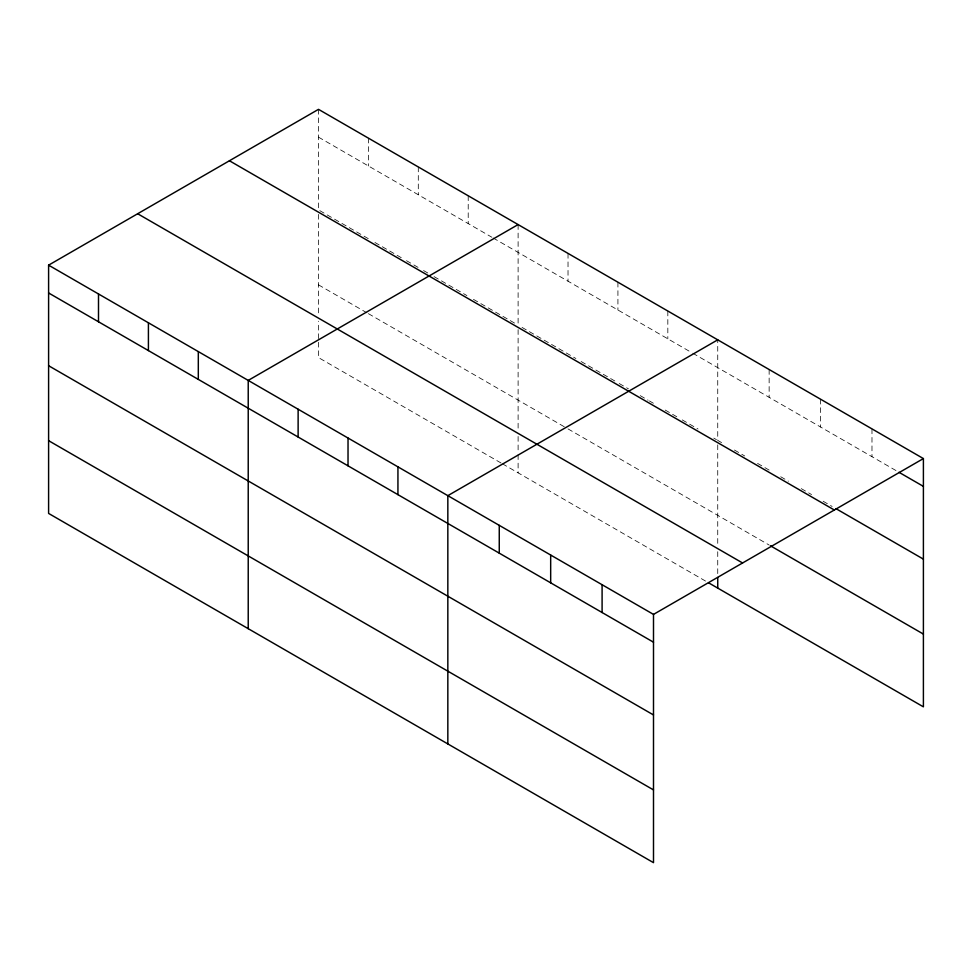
<?xml version="1.0" encoding="UTF-8"?>
<svg xmlns="http://www.w3.org/2000/svg" width="972" height="972" viewBox="0 0 972 972"><rect width="100%" height="100%" fill="white"/><g stroke="black" fill="none" stroke-linecap="round" stroke-linejoin="round"><path stroke-width="0.73" stroke-dasharray="4.86 3.65" d="M318.5 109.338L318.5 209.891M318.5 137.149L491.844 237.229M493.156 237.982L691.469 352.472M692.781 353.237L897.691 471.542M319.812 210.657L368.4 238.711M374.961 242.502L401.229 257.665M406.49 260.69L418.3 267.519M423.561 270.556L428.81 273.582M434.059 276.619L466.9 295.573M473.461 299.364L516.8 324.381M522.049 327.418L575.898 358.51M581.147 361.535L617.925 382.774M619.237 383.527L628.434 388.836M640.244 395.653L648.13 400.209M649.442 400.962L653.378 403.234M665.2 410.062L677.022 416.891M682.271 419.916L698.03 429.017M713.788 438.117L716.425 439.636M721.589 442.625L717.737 440.389L717.737 339.836M734.443 450.036L744.722 455.977M757.577 463.401L769.144 470.084M780.723 476.754L788.426 481.213M801.28 488.637L811.571 494.566M823.138 501.248L832.129 506.448M318.5 284.857L367.088 312.911M368.4 313.664L566.7 428.154M568.025 428.907L769.144 545.037M501.042 463L318.5 357.599L318.5 321.222M502.354 463.753L705.915 581.28M871.981 428.895L871.981 456.694M820.562 399.2L820.562 427.012M769.144 369.518L769.144 397.329M717.737 444.884L717.737 545.657M717.737 551.719L717.737 574.464M667.825 311.016L667.825 338.827M617.925 282.208L617.925 310.019M568.025 253.4L568.025 281.2M518.112 224.581L518.112 325.146M518.112 329.642L518.112 430.414M518.112 436.477L518.112 453.146M518.112 454.665L518.112 472.854M468.212 195.773L468.212 223.584M418.3 166.965L418.3 194.765M368.4 138.145L368.4 165.957M318.5 214.387L318.5 315.159"/><path stroke-width="1.46" d="M48.6 265.162L653.5 614.401L653.5 862.662L48.6 513.423L48.6 265.162L318.5 109.338L923.4 458.577L923.4 706.838L708.539 582.787M518.112 224.581L248.225 380.404L248.225 628.677M717.737 339.836L447.837 495.659L447.837 743.92M653.5 614.401L923.4 458.577M898.979 472.283L923.4 486.377M835.993 508.672L923.4 559.131M229.428 160.757L834.341 509.996M770.432 545.778L923.4 634.084M137.66 213.743L742.572 562.97M48.6 292.961L653.5 642.2M48.6 365.715L653.5 714.955M48.6 440.668L653.5 789.908M717.737 577.49L717.737 588.096M602.093 584.707L602.093 612.518M550.674 555.024L550.674 582.836M499.256 525.342L499.256 553.153M397.937 466.839L397.937 494.651M348.025 438.032L348.025 465.843M298.125 409.224L298.125 437.023M198.312 351.597L198.312 379.408M148.412 322.789L148.412 350.588M98.5 293.969L98.5 321.781"/></g></svg>
